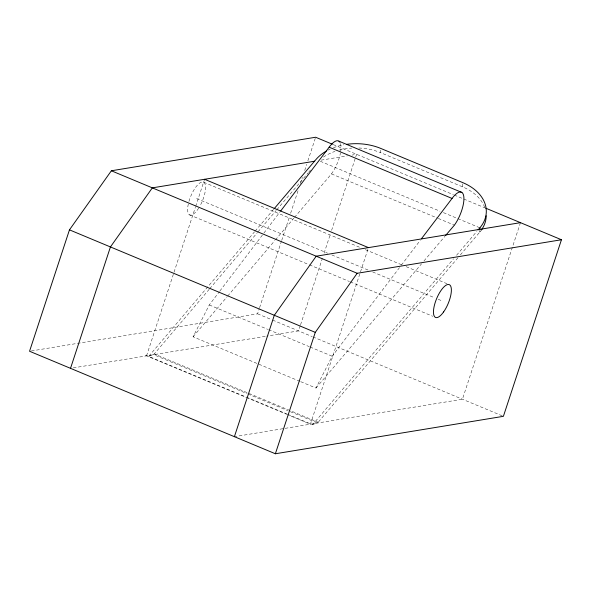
<?xml version="1.0" encoding="UTF-8"?>
<svg xmlns="http://www.w3.org/2000/svg" width="591" height="591" viewBox="0 0 591 591"><rect width="100%" height="100%" fill="white"/><g stroke="black" fill="none" stroke-linecap="round" stroke-linejoin="round"><path stroke-width="0.44" stroke-dasharray="2.96 2.22" d="M484.65 207.219A47.435 32.897 1.4 0 0 462.679 186.896L380.737 152.729L380.84 148.459M462.679 186.896L462.783 182.626M479.796 230.401L479.752 232.108A47.435 32.897 1.4 0 0 480.941 230.623M146.531 355.856L195.385 207.256M195.673 206.385L204.294 180.159M31.367 350.951L257.58 313.814L259.301 308.568M259.589 307.697L281.434 241.261M281.715 240.382L289.479 216.786M290.624 213.285L298.677 188.81M300.398 183.565L302.407 177.448M304.712 170.459L306.722 164.335M307.874 160.841L315.631 137.238M300.272 325.648L298.544 330.894L266.748 336.116M300.56 324.777L322.398 258.341M324.127 253.103L330.45 233.866M331.595 230.372L355.45 157.819M355.738 156.947L356.602 154.325L352.051 155.071M367.89 249.372L310.408 424.198L287.485 414.638M520.479 222.667L462.428 399.235L234.398 436.675M299.881 381.328L193.08 336.789L209.28 304.956L219.32 291.755M300.73 381.683L315.986 388.043L332.194 356.21L400.772 265.957M219.874 291.016L263.364 233.785M263.918 233.046L280.09 211.77M401.326 265.226L420.282 240.271M287.1 414.092L148.696 356.373L254.44 231.916M255.039 231.214L273.559 209.421M209.236 289.272L153.653 354.689L247.06 393.636M209.739 288.681L257.44 232.536M258.038 231.835L276.167 210.499M276.765 209.798L308.125 172.89M308.716 172.188L310.504 170.082M193.08 336.789L227.077 296.771M227.675 296.069L274.8 240.611M275.399 239.909L293.89 218.145M294.488 217.436L331.47 173.909A21.246 7.491 -67.4 0 0 340.453 152.929M315.986 388.043L421.575 263.778M423.961 260.971L444.838 236.4M287.95 414.439L312.573 424.707L453.57 258.777M456.555 255.26L476.871 231.354M457.973 257.742L317.537 423.023L288.667 410.989M460.367 254.928L482.478 228.902M148.696 356.373L154.288 353.943L290.144 410.597M312.573 424.707L318.165 422.277L290.994 410.952M321.12 160.146L347.552 155.81M73.232 367.89L265.943 336.249M333.191 144.559L453.4 194.69M454.25 195.045L484.819 207.788M320.292 161.269L440.022 211.201M443.42 212.612L457.006 218.278M457.848 218.633L479.079 227.483M331.47 173.909L437.429 218.101M438.278 218.448L454.383 225.164M203.71 182.25L360.215 247.518M365.319 249.646L401.895 264.894M406.143 266.667L446.973 283.695M196.604 198.539L327.599 253.17M331.846 254.943L369.272 270.545M372.677 271.963L434.769 297.857M438.175 299.275L442.423 301.048M189.504 214.836L308.583 264.495M309.433 264.849L349.414 281.515M350.264 281.87L432.775 316.281M257.58 313.814L271.794 319.738M272.628 320.086L312.129 336.56M312.979 336.914L502.557 415.975M209.28 304.956L267.767 329.35M268.617 329.704L309.307 346.673M310.157 347.02L332.194 356.21M247.91 393.99L287.817 410.634M145.386 355.376L245.878 397.285M246.728 397.64L286.635 414.284M340.527 143.583A21.246 7.491 -67.4 0 1 340.593 152.138M188.95 201.435A17.789 6.272 -67.4 0 1 203.407 182.109A17.789 6.272 -67.4 0 1 200.054 205.808M198.716 208.054A17.789 6.272 -67.4 0 1 189.8 214.976A17.789 6.272 -67.4 0 1 188.315 203.954M323.454 157.073A47.435 32.897 1.4 0 1 334.979 151.385M339.33 150.062A47.435 32.897 1.4 0 1 351.748 148.082M358.811 148.001A47.435 32.897 1.4 0 1 380.737 152.729M327.857 150.232A47.435 32.897 1.4 0 1 330.184 149.087M333.413 147.728A47.435 32.897 1.4 0 1 343.962 144.78"/><path stroke-width="0.89" d="M479.811 229.544L479.855 227.838A47.435 32.897 1.4 0 0 462.783 182.626L380.84 148.459A47.435 32.897 1.4 0 0 346.585 144.344M332.356 144.211L315.631 137.238L111.359 170.777L69.465 229.855L29.55 351.253L275.369 453.762L503.399 416.323L561.45 239.747L485.669 208.143M70.521 368.333L110.436 246.942L152.33 187.864L314.759 161.195M234.398 436.675L274.313 315.284L316.207 256.206L520.479 222.667M275.369 453.762L315.284 332.364L357.178 273.286L561.45 239.747M280.651 211.031L329.15 147.196A21.246 7.491 -67.4 0 1 339.921 142.224M421.398 238.808L452.063 198.45A21.246 7.491 -67.4 0 1 463.869 197.165A21.246 7.491 -67.4 0 1 454.383 225.164L445.429 235.698M274.158 208.719L315.978 159.496A47.435 32.897 1.4 0 1 326.365 151.052M478.06 229.943L479.855 227.838M338.953 141.19L461.859 192.444M329.15 147.196L452.063 198.45M204.582 179.287L368.459 247.622M111.359 170.777L357.178 273.286M69.465 229.855L315.284 332.364M486.208 215.759A47.435 32.897 1.4 0 1 481.495 229.855M443.612 311.93A17.789 6.272 -67.4 0 0 449.522 284.759A17.789 6.272 -67.4 0 0 434.134 306.463A17.789 6.272 -67.4 0 0 443.612 311.93"/></g></svg>
